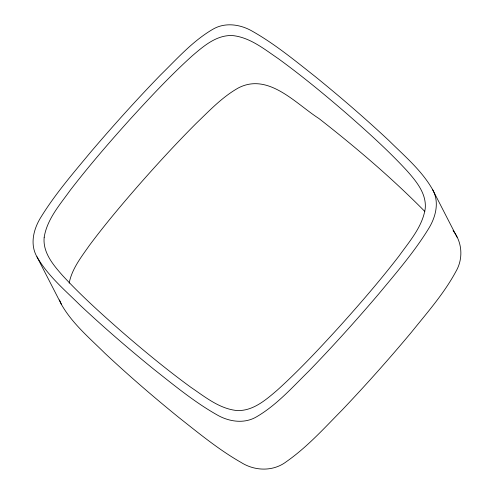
<?xml version="1.0" encoding="UTF-8"?>
<svg xmlns="http://www.w3.org/2000/svg" width="494" height="494" viewBox="0 0 494 494"><rect width="100%" height="100%" fill="white"/><g stroke="black" fill="none" stroke-linecap="round" stroke-linejoin="round"><path stroke-width="0.74" d="M69.166 283.142C71.883 268.927 81.177 257.164 89.278 245.58C104.901 224.566 121.814 204.547 139.018 184.812C157.537 163.742 176.525 143.069 196.353 123.222C209.53 110.582 222.312 96.954 238.386 87.932C268.452 72.278 295.906 103.839 318.957 118.535C355.964 147.465 391.859 177.994 424.846 211.481M453.054 230.636C462.359 242.19 463.391 258.677 455.937 271.453C443.983 293.634 427.143 312.671 411.446 332.227C389.142 358.928 365.986 384.912 342.027 410.131C324.336 428.051 307.274 447.021 286.551 461.538C273.306 471.733 254.892 471.202 241.078 462.44C218.737 449.688 198.804 433.232 178.667 417.35C153.387 396.83 128.718 375.551 104.944 353.303C89.575 338.044 72.433 323.706 61.552 304.681L36.933 256.775C29.554 243.987 33.728 228.487 41.181 216.78C55.489 193.654 73.359 172.999 90.674 152.115C113.12 125.742 136.301 99.986 160.402 75.113C176.889 58.977 192.499 41.2 212.593 29.418C225.147 21.841 240.837 24.354 252.922 31.56C275.263 44.312 295.196 60.768 315.333 76.65C340.613 97.17 365.282 118.449 389.056 140.697C404.425 155.956 421.567 170.294 432.448 189.319L457.067 237.225M36.933 256.775C47.813 275.8 64.955 290.139 80.324 305.397C104.098 327.646 128.767 348.925 154.048 369.444C174.184 385.326 194.117 401.789 216.458 414.534C228.543 421.74 244.234 424.26 256.787 416.677C276.875 404.895 292.491 387.117 308.978 370.982C333.079 346.109 356.26 320.353 378.707 293.979C396.021 273.096 413.892 252.44 428.199 229.315C435.652 217.607 439.827 202.108 432.448 189.319M59.484 299.938L61.552 304.681M44.182 237.256C42.589 252.409 53.259 264.982 62.633 275.578C81.14 295.61 101.468 313.857 121.95 331.832C144.279 351.148 167.083 369.963 190.95 387.358C205.09 396.917 219.379 408.785 236.99 410.551C252.909 411.212 265.803 399.949 277.146 390.248C298.747 370.741 318.624 349.437 338.242 327.973C359.292 304.637 379.861 280.833 399.066 255.954C409.427 241.436 422.259 227.036 425.198 208.839C426.791 193.685 416.121 181.113 406.747 170.523C388.241 150.485 367.913 132.238 347.43 114.262C325.101 94.947 302.297 76.132 278.431 58.737C264.29 49.178 250.001 37.316 232.39 35.549C216.471 34.883 203.577 46.146 192.234 55.847C170.634 75.354 150.756 96.657 131.138 118.128C110.088 141.457 89.519 165.262 70.315 190.141C59.953 204.658 47.121 219.058 44.182 237.256"/></g></svg>
